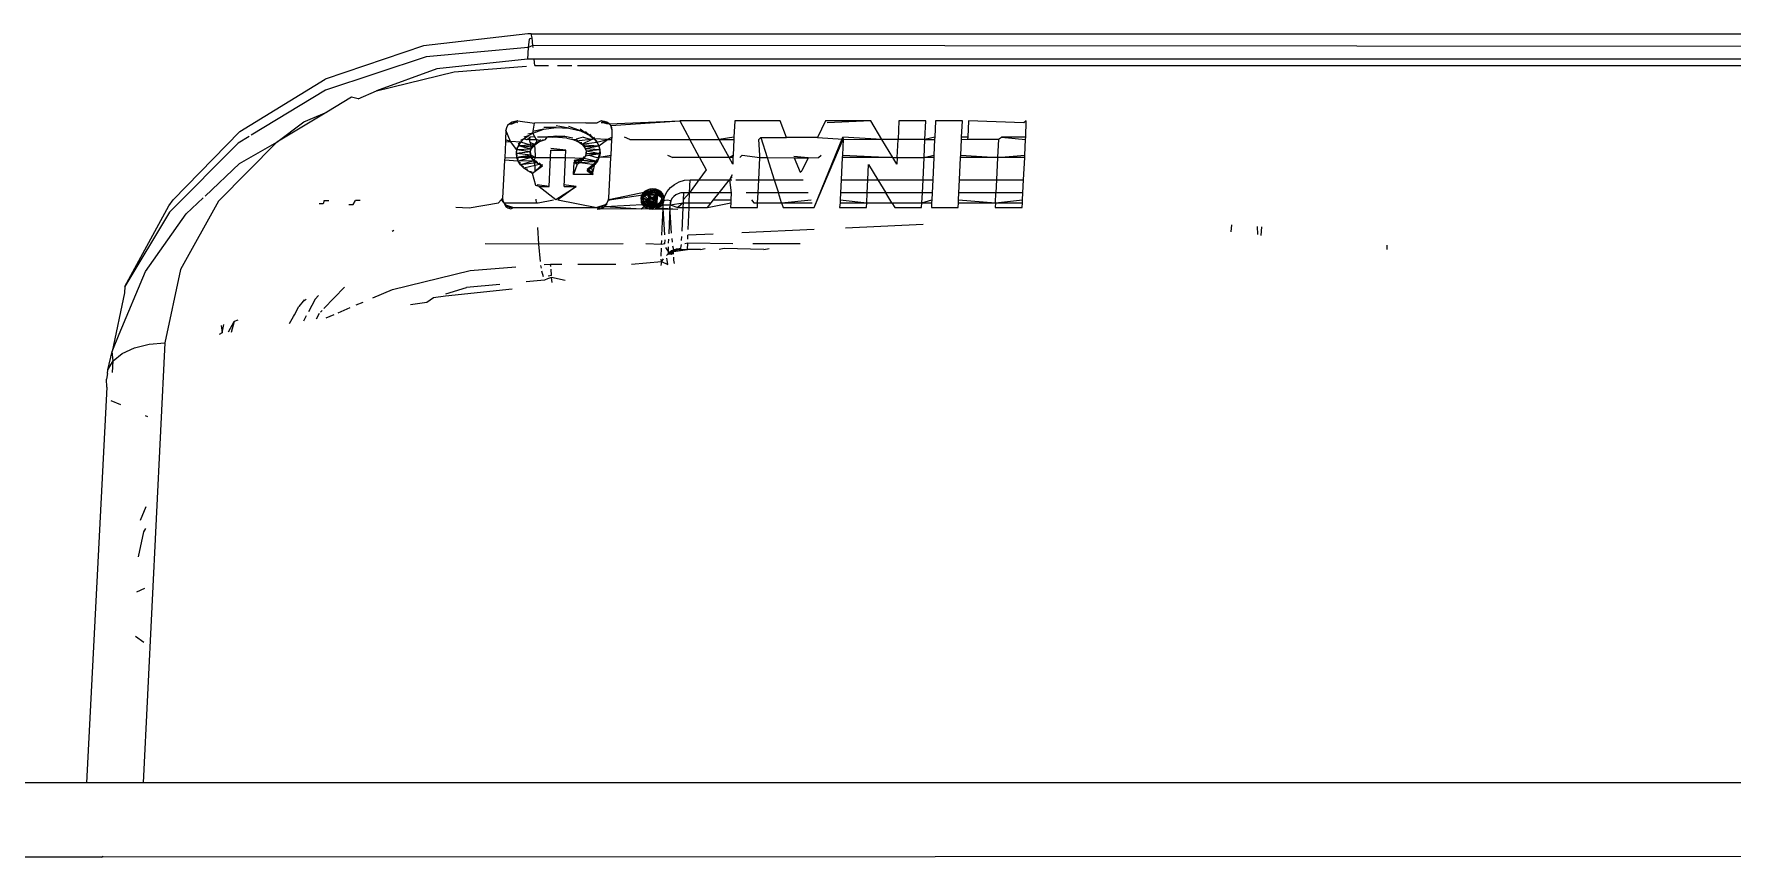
# Model space of a CAD drawing. Extents: x -4.2 to 4.2, y -5.7 to 5.7.
# Drawn here: x -1.42344 to -1.39937, y -1.67202 to -1.66037 of the extents above; entities that cross this region are included whole.
import ezdxf

# ---------------------------------------------------------------- set-up
doc = ezdxf.new("R2010")
doc.units = 0
doc.layers.get('0').update_dxf_attribs({"linetype": 'CONTINUOUS'})

msp = doc.modelspace()

# ---------------------------------------------------------------- linework, layer by layer
for p, q in [((-1.417924, -1.660534), (-1.419317, -1.661006)), ((-1.416443, -1.660367), (-1.417924, -1.660534)), ((-1.416397, -1.660367), (-1.416443, -1.660367)), ((-1.416425, -1.660439), (-1.416437, -1.660559)), ((-1.416371, -1.660528), (-1.416437, -1.660559)), ((-1.416383, -1.66042), (-1.416425, -1.660439)), ((-1.416383, -1.66042), (-1.416397, -1.660367)), ((-1.416397, -1.660367), (-1.383743, -1.660367)), ((-1.416371, -1.660528), (-1.416383, -1.66042)), ((-1.416369, -1.660559), (-1.416371, -1.660528)), ((-1.383782, -1.660559), (-1.416371, -1.660528)), ((-1.417884, -1.660689), (-1.41931, -1.661161)), ((-1.416437, -1.660559), (-1.417884, -1.660689)), ((-1.416448, -1.660725), (-1.417734, -1.660862)), ((-1.416437, -1.660559), (-1.416448, -1.660725)), ((-1.416356, -1.660725), (-1.416448, -1.660725)), ((-1.416343, -1.660815), (-1.416356, -1.660725)), ((-1.383792, -1.660725), (-1.416356, -1.660725)), ((-1.420526, -1.66175), (-1.419317, -1.661006)), ((-1.417734, -1.660862), (-1.41859, -1.661174)), ((-1.41859, -1.661174), (-1.417486, -1.660905)), ((-1.417486, -1.660905), (-1.416463, -1.660824)), ((-1.416343, -1.660815), (-1.416153, -1.660815)), ((-1.416024, -1.660815), (-1.41582, -1.660815)), ((-1.415738, -1.660815), (-1.386359, -1.660815)), ((-1.41931, -1.661161), (-1.420364, -1.661799)), ((-1.418847, -1.661283), (-1.41859, -1.661174)), ((-1.419292, -1.661473), (-1.42, -1.661901)), ((-1.419618, -1.661611), (-1.419292, -1.661473)), ((-1.418945, -1.661263), (-1.419292, -1.661473)), ((-1.418847, -1.661283), (-1.418945, -1.661263)), ((-1.42, -1.661901), (-1.419618, -1.661611)), ((-1.416755, -1.661731), (-1.416759, -1.661864)), ((-1.416748, -1.661697), (-1.416755, -1.661731)), ((-1.416691, -1.661889), (-1.416755, -1.661731)), ((-1.41673, -1.661665), (-1.416748, -1.661697)), ((-1.416703, -1.661638), (-1.41673, -1.661665)), ((-1.416668, -1.661617), (-1.416703, -1.661638)), ((-1.416703, -1.661638), (-1.416667, -1.66164)), ((-1.416667, -1.66164), (-1.416703, -1.661638)), ((-1.416668, -1.661617), (-1.416586, -1.661599)), ((-1.416629, -1.661604), (-1.416668, -1.661617)), ((-1.416627, -1.661627), (-1.416668, -1.661617)), ((-1.416627, -1.661627), (-1.416667, -1.66164)), ((-1.416586, -1.661599), (-1.416629, -1.661604)), ((-1.416585, -1.661623), (-1.416629, -1.661604)), ((-1.416586, -1.661599), (-1.416627, -1.661627)), ((-1.416586, -1.661599), (-1.416349, -1.661629)), ((-1.416217, -1.661716), (-1.416376, -1.661748)), ((-1.416374, -1.661771), (-1.416349, -1.661629)), ((-1.416374, -1.661771), (-1.416217, -1.661716)), ((-1.415621, -1.661623), (-1.416349, -1.661629)), ((-1.416041, -1.661691), (-1.416219, -1.661693)), ((-1.416217, -1.661716), (-1.416041, -1.661691)), ((-1.415863, -1.661699), (-1.416043, -1.661668)), ((-1.416041, -1.661691), (-1.415863, -1.661699)), ((-1.415698, -1.661739), (-1.415864, -1.661676)), ((-1.415863, -1.661699), (-1.415698, -1.661739)), ((-1.415625, -1.66177), (-1.4157, -1.661716)), ((-1.415621, -1.661623), (-1.415463, -1.661623)), ((-1.415404, -1.661599), (-1.415463, -1.661623)), ((-1.415361, -1.661627), (-1.415404, -1.661599)), ((-1.415324, -1.661617), (-1.415404, -1.661599)), ((-1.415363, -1.661604), (-1.415404, -1.661599)), ((-1.415361, -1.661627), (-1.415404, -1.661599)), ((-1.415361, -1.661627), (-1.415403, -1.661623)), ((-1.415324, -1.661617), (-1.415363, -1.661604)), ((-1.415322, -1.66164), (-1.415363, -1.661604)), ((-1.415322, -1.66164), (-1.415361, -1.661627)), ((-1.415361, -1.661627), (-1.415292, -1.661638)), ((-1.415292, -1.661638), (-1.415324, -1.661617)), ((-1.415306, -1.661641), (-1.415324, -1.661617)), ((-1.415292, -1.661638), (-1.415322, -1.66164)), ((-1.415292, -1.661638), (-1.41429, -1.661599)), ((-1.415267, -1.661665), (-1.415292, -1.661638)), ((-1.415267, -1.661665), (-1.41429, -1.661599)), ((-1.415253, -1.661697), (-1.415267, -1.661665)), ((-1.415251, -1.66172), (-1.415267, -1.661665)), ((-1.415249, -1.661731), (-1.415253, -1.661697)), ((-1.415247, -1.661754), (-1.415253, -1.661697)), ((-1.41525, -1.661828), (-1.415249, -1.661731)), ((-1.41387, -1.661599), (-1.41429, -1.661599)), ((-1.41429, -1.661599), (-1.414149, -1.661859)), ((-1.41373, -1.661859), (-1.41387, -1.661599)), ((-1.41351, -1.661599), (-1.413522, -1.661828)), ((-1.412869, -1.661599), (-1.41351, -1.661599)), ((-1.412777, -1.661832), (-1.412869, -1.661599)), ((-1.412224, -1.661599), (-1.412338, -1.661832)), ((-1.411582, -1.661599), (-1.412224, -1.661599)), ((-1.411582, -1.661599), (-1.412199, -1.661623)), ((-1.411425, -1.661859), (-1.411582, -1.661599)), ((-1.411183, -1.661599), (-1.411196, -1.661859)), ((-1.410802, -1.661599), (-1.411183, -1.661599)), ((-1.410815, -1.661859), (-1.410802, -1.661599)), ((-1.410665, -1.661599), (-1.410676, -1.661828)), ((-1.410283, -1.661599), (-1.410665, -1.661599)), ((-1.410295, -1.661828), (-1.410283, -1.661599)), ((-1.410198, -1.661599), (-1.410209, -1.661828)), ((-1.409414, -1.661623), (-1.410198, -1.661599)), ((-1.409378, -1.661599), (-1.409414, -1.661623)), ((-1.409387, -1.661828), (-1.409378, -1.661599)), ((-1.420551, -1.661912), (-1.421523, -1.662891)), ((-1.421469, -1.662715), (-1.420526, -1.66175)), ((-1.42, -1.661901), (-1.420827, -1.662733)), ((-1.420393, -1.661817), (-1.420551, -1.661912)), ((-1.420529, -1.6622), (-1.42, -1.661901)), ((-1.41676, -1.661896), (-1.416771, -1.662123)), ((-1.416759, -1.661864), (-1.41676, -1.661896)), ((-1.41676, -1.661896), (-1.416691, -1.661889)), ((-1.416691, -1.661889), (-1.416759, -1.661864)), ((-1.416544, -1.6619), (-1.416691, -1.661889)), ((-1.416598, -1.662006), (-1.416691, -1.661889)), ((-1.416578, -1.661952), (-1.4166, -1.661982)), ((-1.416598, -1.662006), (-1.416578, -1.661952)), ((-1.416544, -1.6619), (-1.416579, -1.661929)), ((-1.416578, -1.661952), (-1.416544, -1.6619)), ((-1.416408, -1.661941), (-1.416578, -1.661952)), ((-1.416394, -1.662), (-1.416578, -1.661952)), ((-1.416374, -1.661968), (-1.416578, -1.661952)), ((-1.416498, -1.661853), (-1.416546, -1.661877)), ((-1.416544, -1.6619), (-1.416498, -1.661853)), ((-1.416408, -1.661941), (-1.416544, -1.6619)), ((-1.416441, -1.661809), (-1.4165, -1.661829)), ((-1.416498, -1.661853), (-1.416441, -1.661809)), ((-1.41646, -1.661864), (-1.416498, -1.661853)), ((-1.416417, -1.661828), (-1.41646, -1.661864)), ((-1.416418, -1.661859), (-1.41646, -1.661864)), ((-1.416374, -1.661771), (-1.416443, -1.661786)), ((-1.416441, -1.661809), (-1.416374, -1.661771)), ((-1.416417, -1.661828), (-1.416418, -1.661859)), ((-1.416418, -1.661859), (-1.416323, -1.661859)), ((-1.41641, -1.661905), (-1.416418, -1.661859)), ((-1.416346, -1.661822), (-1.416417, -1.661828)), ((-1.416345, -1.661937), (-1.41641, -1.661905)), ((-1.41641, -1.661905), (-1.416408, -1.661941)), ((-1.416345, -1.661937), (-1.416408, -1.661941)), ((-1.416408, -1.661941), (-1.416394, -1.662)), ((-1.416405, -1.662034), (-1.416396, -1.661977)), ((-1.416394, -1.662), (-1.416376, -1.661944)), ((-1.416394, -1.662), (-1.416376, -1.661944)), ((-1.416394, -1.662), (-1.416374, -1.661968)), ((-1.416376, -1.661944), (-1.416345, -1.661937)), ((-1.416346, -1.661822), (-1.416374, -1.661771)), ((-1.416374, -1.661968), (-1.416347, -1.661914)), ((-1.416374, -1.661968), (-1.416345, -1.661937)), ((-1.416323, -1.661859), (-1.416346, -1.661822)), ((-1.416345, -1.661937), (-1.41631, -1.661886)), ((-1.416345, -1.661937), (-1.416308, -1.661909)), ((-1.416345, -1.661937), (-1.416308, -1.661909)), ((-1.416334, -1.662084), (-1.416345, -1.661937)), ((-1.416264, -1.661885), (-1.416323, -1.661859)), ((-1.416308, -1.661909), (-1.416323, -1.661859)), ((-1.416308, -1.661909), (-1.416266, -1.661862)), ((-1.416308, -1.661909), (-1.416264, -1.661885)), ((-1.416308, -1.661909), (-1.416264, -1.661885)), ((-1.416169, -1.661828), (-1.416306, -1.661828)), ((-1.416264, -1.661885), (-1.416191, -1.661859)), ((-1.416264, -1.661885), (-1.41622, -1.661859)), ((-1.416191, -1.661859), (-1.416169, -1.661828)), ((-1.416072, -1.661828), (-1.416169, -1.661828)), ((-1.416161, -1.661825), (-1.416042, -1.661808)), ((-1.415921, -1.661812), (-1.416161, -1.661825)), ((-1.416098, -1.661827), (-1.416042, -1.661808)), ((-1.415892, -1.661841), (-1.416072, -1.661828)), ((-1.416042, -1.661808), (-1.415921, -1.661812)), ((-1.416028, -1.661829), (-1.415921, -1.661812)), ((-1.415921, -1.661812), (-1.415808, -1.661836)), ((-1.415892, -1.661841), (-1.415806, -1.66186)), ((-1.415806, -1.66186), (-1.415759, -1.661855)), ((-1.415806, -1.66186), (-1.415759, -1.661855)), ((-1.415806, -1.66186), (-1.415757, -1.661879)), ((-1.415658, -1.661828), (-1.415759, -1.661855)), ((-1.415759, -1.661855), (-1.415713, -1.661902)), ((-1.415757, -1.661879), (-1.415509, -1.661851)), ((-1.415757, -1.661879), (-1.415713, -1.661902)), ((-1.415757, -1.661879), (-1.415715, -1.661879)), ((-1.415713, -1.661902), (-1.415677, -1.661929)), ((-1.415713, -1.661902), (-1.415677, -1.661929)), ((-1.415713, -1.661902), (-1.415679, -1.661906)), ((-1.415698, -1.661739), (-1.415625, -1.66177)), ((-1.415677, -1.661929), (-1.415543, -1.661859)), ((-1.415677, -1.661929), (-1.415467, -1.661899)), ((-1.415677, -1.661929), (-1.41565, -1.661935)), ((-1.415677, -1.661929), (-1.415649, -1.661959)), ((-1.415677, -1.661929), (-1.41565, -1.661935)), ((-1.415658, -1.661828), (-1.415543, -1.661859)), ((-1.41565, -1.661935), (-1.415629, -1.661991)), ((-1.41565, -1.661935), (-1.415438, -1.66195)), ((-1.415649, -1.661959), (-1.415438, -1.66195)), ((-1.415649, -1.661959), (-1.415629, -1.661991)), ((-1.415629, -1.661991), (-1.415438, -1.66195)), ((-1.415562, -1.661808), (-1.415627, -1.661747)), ((-1.415625, -1.66177), (-1.415562, -1.661808)), ((-1.415509, -1.661851), (-1.415564, -1.661785)), ((-1.415562, -1.661808), (-1.415509, -1.661851)), ((-1.415543, -1.661859), (-1.415509, -1.661851)), ((-1.415509, -1.661851), (-1.415537, -1.661828)), ((-1.415467, -1.661899), (-1.41551, -1.661828)), ((-1.415509, -1.661851), (-1.415467, -1.661899)), ((-1.415316, -1.661859), (-1.415509, -1.661851)), ((-1.415438, -1.66195), (-1.415469, -1.661876)), ((-1.415467, -1.661899), (-1.415316, -1.661859)), ((-1.415467, -1.661899), (-1.415438, -1.66195)), ((-1.415422, -1.662004), (-1.41544, -1.661927)), ((-1.415438, -1.66195), (-1.415316, -1.661859)), ((-1.415438, -1.66195), (-1.415422, -1.662004)), ((-1.41525, -1.661828), (-1.415316, -1.661859)), ((-1.415316, -1.661859), (-1.415252, -1.661859)), ((-1.415263, -1.662084), (-1.415252, -1.661859)), ((-1.415252, -1.661859), (-1.41525, -1.661828)), ((-1.414997, -1.661859), (-1.415072, -1.661828)), ((-1.414997, -1.661859), (-1.414149, -1.661859)), ((-1.414149, -1.661859), (-1.41373, -1.661859)), ((-1.414011, -1.662115), (-1.414149, -1.661859)), ((-1.413522, -1.661828), (-1.41373, -1.661859)), ((-1.41373, -1.661859), (-1.413523, -1.661859)), ((-1.413591, -1.662115), (-1.41373, -1.661859)), ((-1.413523, -1.661859), (-1.413534, -1.662084)), ((-1.413522, -1.661828), (-1.413523, -1.661859)), ((-1.413169, -1.661859), (-1.413141, -1.661833)), ((-1.413153, -1.662084), (-1.413169, -1.661859)), ((-1.413141, -1.661833), (-1.412777, -1.661832)), ((-1.413141, -1.661833), (-1.413051, -1.662115)), ((-1.412338, -1.661832), (-1.412777, -1.661832)), ((-1.412387, -1.662824), (-1.41198, -1.661828)), ((-1.412387, -1.662824), (-1.411974, -1.661856)), ((-1.412338, -1.661832), (-1.411974, -1.661856)), ((-1.411974, -1.661856), (-1.411985, -1.662084)), ((-1.411425, -1.661859), (-1.41198, -1.661828)), ((-1.41198, -1.661828), (-1.411974, -1.661856)), ((-1.411974, -1.661856), (-1.411425, -1.661859)), ((-1.411196, -1.661859), (-1.411425, -1.661859)), ((-1.41127, -1.662115), (-1.411425, -1.661859)), ((-1.411208, -1.662115), (-1.411196, -1.661859)), ((-1.410815, -1.661859), (-1.411196, -1.661859)), ((-1.410827, -1.662115), (-1.410815, -1.661859)), ((-1.410676, -1.661828), (-1.410815, -1.661859)), ((-1.410815, -1.661859), (-1.410677, -1.661859)), ((-1.410677, -1.661859), (-1.410688, -1.662084)), ((-1.410676, -1.661828), (-1.410677, -1.661859)), ((-1.410307, -1.662084), (-1.410296, -1.661859)), ((-1.410296, -1.661859), (-1.410295, -1.661828)), ((-1.410296, -1.661859), (-1.41021, -1.661855)), ((-1.410209, -1.661828), (-1.410295, -1.661828)), ((-1.410209, -1.661828), (-1.41021, -1.661855)), ((-1.41021, -1.661855), (-1.409772, -1.661855)), ((-1.409772, -1.661855), (-1.409785, -1.662115)), ((-1.409772, -1.661855), (-1.409731, -1.661828)), ((-1.409387, -1.661828), (-1.409731, -1.661828)), ((-1.409731, -1.661828), (-1.409388, -1.661859)), ((-1.409399, -1.662084), (-1.409388, -1.661859)), ((-1.409388, -1.661859), (-1.409387, -1.661828)), ((-1.421019, -1.662663), (-1.420529, -1.6622)), ((-1.416773, -1.662155), (-1.416802, -1.662692)), ((-1.416771, -1.662123), (-1.416773, -1.662155)), ((-1.416579, -1.662168), (-1.416773, -1.662155)), ((-1.416771, -1.662123), (-1.416599, -1.662115)), ((-1.416598, -1.662006), (-1.416607, -1.662037)), ((-1.416607, -1.662037), (-1.416601, -1.662092)), ((-1.416606, -1.66206), (-1.416598, -1.662006)), ((-1.416405, -1.662034), (-1.416606, -1.66206)), ((-1.416599, -1.662115), (-1.416606, -1.66206)), ((-1.416396, -1.662084), (-1.416606, -1.66206)), ((-1.416606, -1.66206), (-1.416601, -1.662092)), ((-1.416396, -1.662084), (-1.416599, -1.662115)), ((-1.4164, -1.662102), (-1.416599, -1.662115)), ((-1.416579, -1.662168), (-1.416599, -1.662115)), ((-1.416398, -1.662115), (-1.416599, -1.662115)), ((-1.416599, -1.662115), (-1.416581, -1.662145)), ((-1.416394, -1.662), (-1.416598, -1.662006)), ((-1.416405, -1.662034), (-1.416598, -1.662006)), ((-1.416398, -1.662115), (-1.416579, -1.662168)), ((-1.416357, -1.662165), (-1.416579, -1.662168)), ((-1.416546, -1.662218), (-1.416579, -1.662168)), ((-1.416579, -1.662168), (-1.416548, -1.662195)), ((-1.416357, -1.662165), (-1.416546, -1.662218)), ((-1.416323, -1.662193), (-1.416546, -1.662218)), ((-1.416501, -1.662265), (-1.416546, -1.662218)), ((-1.416546, -1.662218), (-1.416503, -1.662242)), ((-1.4164, -1.662102), (-1.416409, -1.662045)), ((-1.416407, -1.662068), (-1.416407, -1.662011)), ((-1.416407, -1.662068), (-1.416405, -1.662034)), ((-1.4164, -1.662102), (-1.416407, -1.662068)), ((-1.416405, -1.662034), (-1.416394, -1.662)), ((-1.416405, -1.662034), (-1.416394, -1.662)), ((-1.416396, -1.662084), (-1.416405, -1.662034)), ((-1.416383, -1.662134), (-1.416402, -1.662078)), ((-1.416383, -1.662134), (-1.4164, -1.662102)), ((-1.416398, -1.662115), (-1.416396, -1.662084)), ((-1.416357, -1.662165), (-1.416398, -1.662115)), ((-1.416335, -1.662115), (-1.416398, -1.662115)), ((-1.416396, -1.662084), (-1.416335, -1.662115)), ((-1.416357, -1.662165), (-1.416385, -1.662111)), ((-1.416357, -1.662165), (-1.416383, -1.662134)), ((-1.416379, -1.662342), (-1.416236, -1.662214)), ((-1.416323, -1.662193), (-1.416359, -1.662142)), ((-1.416357, -1.662165), (-1.416335, -1.662115)), ((-1.416325, -1.662169), (-1.416357, -1.662165)), ((-1.416341, -1.662231), (-1.416357, -1.662165)), ((-1.416323, -1.662193), (-1.416357, -1.662165)), ((-1.416282, -1.662217), (-1.416341, -1.662231)), ((-1.416335, -1.662115), (-1.416334, -1.662084)), ((-1.416335, -1.662115), (-1.416121, -1.662115)), ((-1.416282, -1.662217), (-1.416325, -1.662169)), ((-1.416282, -1.662217), (-1.416325, -1.662169)), ((-1.416282, -1.662217), (-1.416323, -1.662193)), ((-1.416234, -1.662238), (-1.416284, -1.662194)), ((-1.416234, -1.662238), (-1.416282, -1.662217)), ((-1.416234, -1.662238), (-1.416282, -1.662217)), ((-1.416141, -1.662528), (-1.416121, -1.662115)), ((-1.416121, -1.662115), (-1.416116, -1.662011)), ((-1.416121, -1.662115), (-1.415909, -1.662115)), ((-1.415904, -1.662011), (-1.416118, -1.661988)), ((-1.416116, -1.662011), (-1.415904, -1.662011)), ((-1.41593, -1.662528), (-1.415909, -1.662115)), ((-1.415909, -1.662115), (-1.415904, -1.662011)), ((-1.415909, -1.662115), (-1.415643, -1.662125)), ((-1.415795, -1.662357), (-1.415786, -1.662184)), ((-1.415746, -1.662211), (-1.415795, -1.662357)), ((-1.415671, -1.662133), (-1.415788, -1.662161)), ((-1.415746, -1.662211), (-1.415788, -1.662161)), ((-1.415748, -1.662187), (-1.415788, -1.662161)), ((-1.415706, -1.662162), (-1.415788, -1.662161)), ((-1.415786, -1.662184), (-1.415746, -1.662211)), ((-1.415786, -1.662184), (-1.415746, -1.662211)), ((-1.415706, -1.662162), (-1.415748, -1.662187)), ((-1.415704, -1.662185), (-1.415748, -1.662187)), ((-1.415746, -1.662211), (-1.415704, -1.662185)), ((-1.415704, -1.662185), (-1.415746, -1.662211)), ((-1.415671, -1.662133), (-1.415706, -1.662162)), ((-1.415669, -1.662156), (-1.415706, -1.662162)), ((-1.415704, -1.662185), (-1.415643, -1.662125)), ((-1.415669, -1.662156), (-1.415704, -1.662185)), ((-1.415704, -1.662185), (-1.415455, -1.662166)), ((-1.415704, -1.662185), (-1.415493, -1.662217)), ((-1.415645, -1.662102), (-1.415671, -1.662133)), ((-1.415643, -1.662125), (-1.415671, -1.662133)), ((-1.415643, -1.662125), (-1.415669, -1.662156)), ((-1.415669, -1.662156), (-1.415455, -1.662166)), ((-1.415626, -1.662092), (-1.415643, -1.662125)), ((-1.415626, -1.662092), (-1.415643, -1.662125)), ((-1.415643, -1.662125), (-1.415455, -1.662166)), ((-1.415629, -1.661991), (-1.415422, -1.662004)), ((-1.415629, -1.661991), (-1.415618, -1.662024)), ((-1.415629, -1.661991), (-1.415618, -1.662024)), ((-1.415618, -1.662024), (-1.415626, -1.662092)), ((-1.415617, -1.662058), (-1.415626, -1.662092)), ((-1.415626, -1.662092), (-1.415573, -1.662084)), ((-1.415618, -1.662024), (-1.415422, -1.662004)), ((-1.415618, -1.662024), (-1.415419, -1.662058)), ((-1.415618, -1.662024), (-1.415617, -1.662058)), ((-1.415617, -1.662058), (-1.415419, -1.662058)), ((-1.415573, -1.662084), (-1.415419, -1.662058)), ((-1.415573, -1.662084), (-1.415465, -1.662115)), ((-1.415544, -1.66224), (-1.415495, -1.662193)), ((-1.415542, -1.662263), (-1.415495, -1.662193)), ((-1.415493, -1.662217), (-1.415542, -1.662263)), ((-1.415495, -1.662193), (-1.415526, -1.662333)), ((-1.415495, -1.662193), (-1.415457, -1.662143)), ((-1.415493, -1.662217), (-1.415457, -1.662143)), ((-1.415455, -1.662166), (-1.415493, -1.662217)), ((-1.415465, -1.662115), (-1.415431, -1.662113)), ((-1.415455, -1.662166), (-1.415433, -1.66209)), ((-1.415431, -1.662113), (-1.415455, -1.662166)), ((-1.415433, -1.66209), (-1.415421, -1.662035)), ((-1.415431, -1.662113), (-1.415421, -1.662035)), ((-1.415419, -1.662058), (-1.415431, -1.662113)), ((-1.415425, -1.662084), (-1.415431, -1.662113)), ((-1.415431, -1.662113), (-1.415263, -1.662084)), ((-1.415265, -1.662115), (-1.415431, -1.662113)), ((-1.415422, -1.662004), (-1.415425, -1.662084)), ((-1.415419, -1.662058), (-1.415424, -1.66198)), ((-1.415422, -1.662004), (-1.415419, -1.662058)), ((-1.415296, -1.662692), (-1.415265, -1.662115)), ((-1.415265, -1.662115), (-1.415263, -1.662084)), ((-1.414465, -1.662084), (-1.41439, -1.662115)), ((-1.414011, -1.662115), (-1.41439, -1.662115)), ((-1.414011, -1.662115), (-1.413915, -1.662293)), ((-1.413591, -1.662115), (-1.414011, -1.662115)), ((-1.413591, -1.662115), (-1.413534, -1.662084)), ((-1.413536, -1.662115), (-1.413591, -1.662115)), ((-1.41354, -1.66221), (-1.413591, -1.662115)), ((-1.413536, -1.662115), (-1.41354, -1.66221)), ((-1.413534, -1.662084), (-1.413536, -1.662115)), ((-1.413407, -1.662084), (-1.41344, -1.662115)), ((-1.413407, -1.662084), (-1.413154, -1.662115)), ((-1.41317, -1.662431), (-1.413154, -1.662115)), ((-1.413154, -1.662115), (-1.413153, -1.662084)), ((-1.413154, -1.662115), (-1.413051, -1.662115)), ((-1.413051, -1.662115), (-1.412669, -1.662123)), ((-1.413051, -1.662115), (-1.412951, -1.662431)), ((-1.41247, -1.662123), (-1.412671, -1.6621)), ((-1.412669, -1.662123), (-1.41247, -1.662123)), ((-1.412669, -1.662123), (-1.412582, -1.662323)), ((-1.41247, -1.662123), (-1.41256, -1.662305)), ((-1.41247, -1.662123), (-1.412324, -1.662115)), ((-1.412324, -1.662115), (-1.412286, -1.662084)), ((-1.411986, -1.662115), (-1.412002, -1.662431)), ((-1.411985, -1.662084), (-1.411986, -1.662115)), ((-1.41127, -1.662115), (-1.411986, -1.662115)), ((-1.411985, -1.662084), (-1.41127, -1.662115)), ((-1.411624, -1.662431), (-1.411613, -1.662213)), ((-1.411613, -1.662213), (-1.411481, -1.662431)), ((-1.411213, -1.66221), (-1.41127, -1.662115)), ((-1.41127, -1.662115), (-1.411208, -1.662115)), ((-1.411208, -1.662115), (-1.411213, -1.66221)), ((-1.411208, -1.662115), (-1.410827, -1.662115)), ((-1.410842, -1.662431), (-1.410827, -1.662115)), ((-1.410827, -1.662115), (-1.410688, -1.662084)), ((-1.41069, -1.662115), (-1.410827, -1.662115)), ((-1.41069, -1.662115), (-1.410705, -1.662431)), ((-1.410688, -1.662084), (-1.41069, -1.662115)), ((-1.410324, -1.662431), (-1.410309, -1.662115)), ((-1.410309, -1.662115), (-1.410307, -1.662084)), ((-1.409785, -1.662115), (-1.410309, -1.662115)), ((-1.410307, -1.662084), (-1.409785, -1.662115)), ((-1.409785, -1.662115), (-1.4098, -1.662431)), ((-1.409785, -1.662115), (-1.409399, -1.662084)), ((-1.4094, -1.662115), (-1.409785, -1.662115)), ((-1.409416, -1.662431), (-1.4094, -1.662115)), ((-1.4094, -1.662115), (-1.409399, -1.662084)), ((-1.416341, -1.662231), (-1.416501, -1.662265)), ((-1.416445, -1.662306), (-1.416501, -1.662265)), ((-1.416501, -1.662265), (-1.416447, -1.662283)), ((-1.416379, -1.662342), (-1.416445, -1.662306)), ((-1.416445, -1.662306), (-1.41638, -1.662319)), ((-1.416338, -1.662313), (-1.416379, -1.662342)), ((-1.416331, -1.662511), (-1.416379, -1.662342)), ((-1.416338, -1.662313), (-1.416341, -1.662231)), ((-1.416234, -1.662238), (-1.416338, -1.662313)), ((-1.415524, -1.662357), (-1.415795, -1.662357)), ((-1.415604, -1.662282), (-1.415544, -1.66224)), ((-1.415524, -1.662357), (-1.415604, -1.662282)), ((-1.415526, -1.662333), (-1.415604, -1.662282)), ((-1.415602, -1.662305), (-1.415544, -1.66224)), ((-1.415542, -1.662263), (-1.415602, -1.662305)), ((-1.415602, -1.662305), (-1.415524, -1.662357)), ((-1.415544, -1.66224), (-1.415526, -1.662333)), ((-1.415542, -1.662263), (-1.415524, -1.662357)), ((-1.414298, -1.662461), (-1.414222, -1.662438)), ((-1.414222, -1.662438), (-1.414144, -1.662431)), ((-1.414151, -1.662615), (-1.414144, -1.662431)), ((-1.414019, -1.662431), (-1.414151, -1.662615)), ((-1.414144, -1.662431), (-1.414019, -1.662431)), ((-1.413915, -1.662293), (-1.414019, -1.662431)), ((-1.414019, -1.662431), (-1.413583, -1.662431)), ((-1.413731, -1.662615), (-1.413583, -1.662431)), ((-1.413548, -1.662361), (-1.413583, -1.662431)), ((-1.413583, -1.662431), (-1.413549, -1.662389)), ((-1.413583, -1.662431), (-1.413551, -1.662431)), ((-1.413583, -1.662431), (-1.41356, -1.662615)), ((-1.413494, -1.662431), (-1.41317, -1.662431)), ((-1.413179, -1.662615), (-1.41317, -1.662431)), ((-1.41317, -1.662431), (-1.412951, -1.662431)), ((-1.412951, -1.662431), (-1.41254, -1.662431)), ((-1.412951, -1.662431), (-1.412892, -1.662615)), ((-1.412582, -1.662323), (-1.41256, -1.662305)), ((-1.412002, -1.662431), (-1.412011, -1.662615)), ((-1.412002, -1.662431), (-1.411624, -1.662431)), ((-1.411633, -1.662615), (-1.411624, -1.662431)), ((-1.411624, -1.662431), (-1.411481, -1.662431)), ((-1.411481, -1.662431), (-1.410842, -1.662431)), ((-1.411481, -1.662431), (-1.41137, -1.662615)), ((-1.410851, -1.662615), (-1.410842, -1.662431)), ((-1.410842, -1.662431), (-1.410705, -1.662431)), ((-1.410705, -1.662431), (-1.410714, -1.662615)), ((-1.410333, -1.662615), (-1.410324, -1.662431)), ((-1.410324, -1.662431), (-1.4098, -1.662431)), ((-1.4098, -1.662431), (-1.409809, -1.662615)), ((-1.4098, -1.662431), (-1.409416, -1.662431)), ((-1.409425, -1.662615), (-1.409416, -1.662431)), ((-1.421287, -1.662916), (-1.421045, -1.662687)), ((-1.416802, -1.662692), (-1.416822, -1.662717)), ((-1.416802, -1.662692), (-1.416798, -1.662726)), ((-1.416283, -1.662528), (-1.416331, -1.662511)), ((-1.416141, -1.662528), (-1.416313, -1.662504)), ((-1.416283, -1.662528), (-1.416141, -1.662528)), ((-1.416283, -1.662528), (-1.416047, -1.662711)), ((-1.416047, -1.662711), (-1.41576, -1.662528)), ((-1.41576, -1.662528), (-1.416017, -1.662717)), ((-1.41576, -1.662528), (-1.415931, -1.662504)), ((-1.41593, -1.662528), (-1.41576, -1.662528)), ((-1.415303, -1.662726), (-1.415296, -1.662692)), ((-1.414753, -1.662601), (-1.415294, -1.662715)), ((-1.414814, -1.662649), (-1.415257, -1.662717)), ((-1.414834, -1.662658), (-1.414841, -1.662692)), ((-1.414807, -1.662664), (-1.414841, -1.662692)), ((-1.41481, -1.66272), (-1.414841, -1.662692)), ((-1.414841, -1.662692), (-1.414837, -1.662726)), ((-1.414832, -1.662681), (-1.414839, -1.662715)), ((-1.414816, -1.662626), (-1.414834, -1.662658)), ((-1.414834, -1.662658), (-1.414793, -1.662637)), ((-1.414814, -1.662649), (-1.414832, -1.662681)), ((-1.414789, -1.662599), (-1.414816, -1.662626)), ((-1.414816, -1.662626), (-1.41477, -1.662615)), ((-1.414816, -1.662626), (-1.414787, -1.662622)), ((-1.414787, -1.662622), (-1.414814, -1.662649)), ((-1.414807, -1.662664), (-1.414813, -1.662692)), ((-1.414813, -1.662692), (-1.414808, -1.662743)), ((-1.414813, -1.662692), (-1.41481, -1.66272)), ((-1.414807, -1.662664), (-1.414811, -1.662715)), ((-1.414806, -1.662687), (-1.414811, -1.662715)), ((-1.414793, -1.662637), (-1.414807, -1.662664)), ((-1.414793, -1.662637), (-1.414806, -1.662687)), ((-1.414791, -1.66266), (-1.414806, -1.662687)), ((-1.414806, -1.662687), (-1.414716, -1.662729)), ((-1.41477, -1.662615), (-1.414793, -1.662637)), ((-1.41477, -1.662615), (-1.414791, -1.66266)), ((-1.414768, -1.662638), (-1.414791, -1.66266)), ((-1.414791, -1.66266), (-1.414748, -1.662645)), ((-1.414791, -1.66266), (-1.414716, -1.662729)), ((-1.414754, -1.662578), (-1.414789, -1.662599)), ((-1.414789, -1.662599), (-1.414741, -1.662597)), ((-1.414789, -1.662599), (-1.414753, -1.662601)), ((-1.414713, -1.662588), (-1.414787, -1.662622)), ((-1.414753, -1.662601), (-1.414787, -1.662622)), ((-1.414741, -1.662597), (-1.41477, -1.662615)), ((-1.414741, -1.662597), (-1.414768, -1.662638)), ((-1.41474, -1.66262), (-1.414768, -1.662638)), ((-1.414768, -1.662638), (-1.414723, -1.662645)), ((-1.414715, -1.662565), (-1.414754, -1.662578)), ((-1.414754, -1.662578), (-1.414709, -1.662586)), ((-1.414754, -1.662578), (-1.414713, -1.662588)), ((-1.414713, -1.662588), (-1.414753, -1.662601)), ((-1.41475, -1.662622), (-1.414699, -1.662685)), ((-1.41475, -1.662622), (-1.414721, -1.662691)), ((-1.414716, -1.662729), (-1.41475, -1.662622)), ((-1.414748, -1.662645), (-1.414725, -1.662622)), ((-1.414748, -1.662645), (-1.414716, -1.662729)), ((-1.414721, -1.662691), (-1.414747, -1.662709)), ((-1.414709, -1.662586), (-1.414741, -1.662597)), ((-1.414709, -1.662586), (-1.41474, -1.66262)), ((-1.414707, -1.66261), (-1.41474, -1.66262)), ((-1.414605, -1.66262), (-1.41474, -1.66262)), ((-1.41474, -1.66262), (-1.414632, -1.662645)), ((-1.41474, -1.66262), (-1.414723, -1.662645)), ((-1.414734, -1.66272), (-1.414721, -1.662691)), ((-1.414699, -1.662685), (-1.414725, -1.662622)), ((-1.414697, -1.662708), (-1.414723, -1.662645)), ((-1.414723, -1.662645), (-1.414699, -1.662685)), ((-1.414723, -1.662645), (-1.414632, -1.662645)), ((-1.414716, -1.662729), (-1.414721, -1.662691)), ((-1.414672, -1.66256), (-1.414715, -1.662565)), ((-1.414715, -1.662565), (-1.414674, -1.662583)), ((-1.414715, -1.662565), (-1.414671, -1.662583)), ((-1.414671, -1.662583), (-1.414713, -1.662588)), ((-1.414674, -1.662583), (-1.414709, -1.662586)), ((-1.414674, -1.662583), (-1.414707, -1.66261)), ((-1.414672, -1.662606), (-1.414707, -1.66261)), ((-1.414605, -1.66262), (-1.414707, -1.66261)), ((-1.414637, -1.66261), (-1.414707, -1.66261)), ((-1.414699, -1.662685), (-1.414638, -1.662703)), ((-1.414637, -1.662685), (-1.414699, -1.662685)), ((-1.414632, -1.662645), (-1.414697, -1.662708)), ((-1.414697, -1.662708), (-1.414637, -1.662685)), ((-1.414631, -1.662565), (-1.414674, -1.662583)), ((-1.414639, -1.662586), (-1.414674, -1.662583)), ((-1.414631, -1.662565), (-1.414672, -1.66256)), ((-1.414672, -1.66256), (-1.414629, -1.662588)), ((-1.414639, -1.662586), (-1.414672, -1.662606)), ((-1.414637, -1.66261), (-1.414672, -1.662606)), ((-1.414629, -1.662588), (-1.414671, -1.662583)), ((-1.414592, -1.662578), (-1.414639, -1.662586)), ((-1.414607, -1.662597), (-1.414639, -1.662586)), ((-1.414607, -1.662597), (-1.414637, -1.66261)), ((-1.414605, -1.66262), (-1.414637, -1.66261)), ((-1.414612, -1.662622), (-1.414637, -1.662685)), ((-1.414634, -1.662622), (-1.414637, -1.662685)), ((-1.414619, -1.662763), (-1.414637, -1.662685)), ((-1.414635, -1.662708), (-1.414634, -1.662622)), ((-1.414632, -1.662645), (-1.414635, -1.662708)), ((-1.414605, -1.66262), (-1.414632, -1.662645)), ((-1.414632, -1.662645), (-1.414612, -1.662622)), ((-1.414592, -1.662578), (-1.414631, -1.662565)), ((-1.414631, -1.662565), (-1.41459, -1.662601)), ((-1.41459, -1.662601), (-1.414629, -1.662588)), ((-1.414619, -1.662763), (-1.414612, -1.662622)), ((-1.41461, -1.662645), (-1.414619, -1.662763)), ((-1.41461, -1.662645), (-1.414617, -1.662786)), ((-1.414558, -1.662622), (-1.41461, -1.662645)), ((-1.414578, -1.662638), (-1.41461, -1.662645)), ((-1.414546, -1.662687), (-1.41461, -1.662645)), ((-1.414558, -1.66266), (-1.41461, -1.662645)), ((-1.41458, -1.662615), (-1.414607, -1.662597)), ((-1.41456, -1.662599), (-1.414607, -1.662597)), ((-1.41458, -1.662615), (-1.414605, -1.66262)), ((-1.414578, -1.662638), (-1.414605, -1.66262)), ((-1.41456, -1.662599), (-1.414592, -1.662578)), ((-1.414592, -1.662578), (-1.414558, -1.662622)), ((-1.414558, -1.662622), (-1.41459, -1.662601)), ((-1.41456, -1.662637), (-1.41458, -1.662615)), ((-1.414535, -1.662626), (-1.41458, -1.662615)), ((-1.414558, -1.66266), (-1.414578, -1.662638)), ((-1.414535, -1.662626), (-1.41456, -1.662599)), ((-1.41456, -1.662599), (-1.414533, -1.662649)), ((-1.414548, -1.662664), (-1.41456, -1.662637)), ((-1.414521, -1.662658), (-1.41456, -1.662637)), ((-1.414533, -1.662649), (-1.414558, -1.662622)), ((-1.414519, -1.662681), (-1.414558, -1.662622)), ((-1.414546, -1.662687), (-1.414558, -1.66266)), ((-1.41455, -1.66272), (-1.414544, -1.662692)), ((-1.414517, -1.662692), (-1.41455, -1.66272)), ((-1.414544, -1.662692), (-1.414548, -1.662664)), ((-1.414517, -1.662692), (-1.414548, -1.662664)), ((-1.414543, -1.662715), (-1.414546, -1.662687)), ((-1.414521, -1.662658), (-1.414535, -1.662626)), ((-1.414535, -1.662626), (-1.414519, -1.662681)), ((-1.414519, -1.662681), (-1.414533, -1.662649)), ((-1.414524, -1.662726), (-1.414517, -1.662692)), ((-1.414517, -1.662692), (-1.414522, -1.662749)), ((-1.414521, -1.662723), (-1.414502, -1.662658)), ((-1.414517, -1.662692), (-1.414521, -1.662658)), ((-1.414521, -1.662658), (-1.414515, -1.662715)), ((-1.414521, -1.662723), (-1.414519, -1.662681)), ((-1.414515, -1.662715), (-1.414519, -1.662681)), ((-1.414502, -1.662658), (-1.414468, -1.662597)), ((-1.414468, -1.662597), (-1.414422, -1.662543)), ((-1.414422, -1.662543), (-1.414366, -1.662498)), ((-1.414398, -1.662693), (-1.414415, -1.662723)), ((-1.414375, -1.662667), (-1.414398, -1.662693)), ((-1.414347, -1.662646), (-1.414375, -1.662667)), ((-1.414366, -1.662498), (-1.414298, -1.662461)), ((-1.414313, -1.662629), (-1.414347, -1.662646)), ((-1.414275, -1.662618), (-1.414313, -1.662629)), ((-1.414236, -1.662615), (-1.414275, -1.662618)), ((-1.414236, -1.662615), (-1.414241, -1.662717)), ((-1.414151, -1.662615), (-1.414241, -1.662717)), ((-1.414151, -1.662615), (-1.414236, -1.662615)), ((-1.414156, -1.662758), (-1.414151, -1.662615)), ((-1.413731, -1.662615), (-1.414151, -1.662615)), ((-1.413813, -1.662717), (-1.413731, -1.662615)), ((-1.41356, -1.662615), (-1.413731, -1.662615)), ((-1.41356, -1.662615), (-1.413565, -1.662717)), ((-1.413179, -1.662615), (-1.413351, -1.662615)), ((-1.413186, -1.662758), (-1.413179, -1.662615)), ((-1.412892, -1.662615), (-1.413179, -1.662615)), ((-1.412469, -1.662615), (-1.412892, -1.662615)), ((-1.412846, -1.662758), (-1.412892, -1.662615)), ((-1.412011, -1.662615), (-1.412016, -1.662717)), ((-1.411633, -1.662615), (-1.412011, -1.662615)), ((-1.41164, -1.662758), (-1.411633, -1.662615)), ((-1.41137, -1.662615), (-1.411633, -1.662615)), ((-1.410851, -1.662615), (-1.41137, -1.662615)), ((-1.411283, -1.662758), (-1.41137, -1.662615)), ((-1.410858, -1.662758), (-1.410851, -1.662615)), ((-1.410714, -1.662615), (-1.410851, -1.662615)), ((-1.410714, -1.662615), (-1.410719, -1.662717)), ((-1.410338, -1.662717), (-1.410333, -1.662615)), ((-1.409809, -1.662615), (-1.410333, -1.662615)), ((-1.409816, -1.662758), (-1.409809, -1.662615)), ((-1.409425, -1.662615), (-1.409809, -1.662615)), ((-1.40943, -1.662717), (-1.409425, -1.662615)), ((-1.422156, -1.663941), (-1.421533, -1.662803)), ((-1.421523, -1.662891), (-1.422156, -1.663941)), ((-1.421864, -1.663733), (-1.421287, -1.662916)), ((-1.421533, -1.662803), (-1.421469, -1.662715)), ((-1.420827, -1.662733), (-1.421368, -1.663702)), ((-1.419343, -1.662772), (-1.419403, -1.662771)), ((-1.41933, -1.662726), (-1.419343, -1.662772)), ((-1.41933, -1.662726), (-1.419266, -1.662726)), ((-1.418979, -1.662782), (-1.418918, -1.662784)), ((-1.418918, -1.662784), (-1.418884, -1.662724)), ((-1.41882, -1.662724), (-1.418884, -1.662724)), ((-1.417464, -1.662822), (-1.417273, -1.662827)), ((-1.417273, -1.662827), (-1.416858, -1.662758)), ((-1.416822, -1.662717), (-1.416858, -1.662758)), ((-1.416822, -1.662717), (-1.416798, -1.662726)), ((-1.416822, -1.662717), (-1.416784, -1.662758)), ((-1.416798, -1.662726), (-1.416784, -1.662758)), ((-1.416784, -1.662758), (-1.416757, -1.662808)), ((-1.416784, -1.662758), (-1.416298, -1.662758)), ((-1.416784, -1.662758), (-1.416759, -1.662785)), ((-1.416759, -1.662785), (-1.416646, -1.662824)), ((-1.416759, -1.662785), (-1.416727, -1.662806)), ((-1.416757, -1.662808), (-1.416727, -1.662806)), ((-1.416757, -1.662808), (-1.416725, -1.662829)), ((-1.416727, -1.662806), (-1.416646, -1.662824)), ((-1.416727, -1.662806), (-1.416688, -1.662819)), ((-1.416725, -1.662829), (-1.416688, -1.662819)), ((-1.416725, -1.662829), (-1.416686, -1.662842)), ((-1.416688, -1.662819), (-1.416646, -1.662824)), ((-1.416686, -1.662842), (-1.416646, -1.662824)), ((-1.416686, -1.662842), (-1.416646, -1.662824)), ((-1.416646, -1.662824), (-1.415464, -1.662824)), ((-1.416323, -1.662763), (-1.416325, -1.662704)), ((-1.416298, -1.662758), (-1.416078, -1.662717)), ((-1.416017, -1.662717), (-1.415464, -1.662824)), ((-1.415348, -1.662785), (-1.415464, -1.662824)), ((-1.415382, -1.662806), (-1.415464, -1.662824)), ((-1.415464, -1.662824), (-1.415422, -1.662819)), ((-1.41542, -1.662842), (-1.415464, -1.662824)), ((-1.41542, -1.662842), (-1.415464, -1.662824)), ((-1.415462, -1.662847), (-1.41542, -1.662842)), ((-1.414725, -1.662842), (-1.415462, -1.662847)), ((-1.415422, -1.662819), (-1.415382, -1.662806)), ((-1.415381, -1.662829), (-1.415422, -1.662819)), ((-1.41542, -1.662842), (-1.415381, -1.662829)), ((-1.415382, -1.662806), (-1.415348, -1.662785)), ((-1.415346, -1.662808), (-1.415382, -1.662806)), ((-1.415381, -1.662829), (-1.415346, -1.662808)), ((-1.415348, -1.662785), (-1.415321, -1.662758)), ((-1.415319, -1.662781), (-1.415348, -1.662785)), ((-1.415346, -1.662808), (-1.415321, -1.662758)), ((-1.415346, -1.662808), (-1.414821, -1.662781)), ((-1.415346, -1.662808), (-1.414835, -1.662842)), ((-1.415321, -1.662758), (-1.415303, -1.662726)), ((-1.415257, -1.662717), (-1.415303, -1.662726)), ((-1.414839, -1.662715), (-1.414835, -1.662749)), ((-1.414837, -1.662726), (-1.414798, -1.662746)), ((-1.414837, -1.662726), (-1.414823, -1.662758)), ((-1.414835, -1.662749), (-1.414821, -1.662781)), ((-1.414835, -1.662842), (-1.414796, -1.662808)), ((-1.414823, -1.662758), (-1.414778, -1.662769)), ((-1.414823, -1.662758), (-1.414798, -1.662785)), ((-1.414821, -1.662781), (-1.414796, -1.662808)), ((-1.414821, -1.662781), (-1.414617, -1.662786)), ((-1.414734, -1.66272), (-1.414811, -1.662715)), ((-1.414811, -1.662715), (-1.414808, -1.662743)), ((-1.414716, -1.662729), (-1.414811, -1.662715)), ((-1.41481, -1.66272), (-1.414796, -1.66277)), ((-1.41481, -1.66272), (-1.414798, -1.662746)), ((-1.414808, -1.662743), (-1.414734, -1.66272)), ((-1.414749, -1.662741), (-1.414808, -1.662743)), ((-1.414808, -1.662743), (-1.414796, -1.66277)), ((-1.414798, -1.662746), (-1.414776, -1.662792)), ((-1.414798, -1.662746), (-1.414778, -1.662769)), ((-1.414798, -1.662785), (-1.414751, -1.662786)), ((-1.414798, -1.662785), (-1.414766, -1.662806)), ((-1.414796, -1.66277), (-1.414749, -1.662741)), ((-1.414725, -1.662762), (-1.414796, -1.66277)), ((-1.414747, -1.662762), (-1.414796, -1.66277)), ((-1.414796, -1.66277), (-1.414776, -1.662792)), ((-1.414766, -1.662806), (-1.414796, -1.662808)), ((-1.414796, -1.662808), (-1.414764, -1.662829)), ((-1.414778, -1.662769), (-1.414749, -1.66281)), ((-1.414778, -1.662769), (-1.414751, -1.662786)), ((-1.414776, -1.662792), (-1.414725, -1.662762)), ((-1.414707, -1.662771), (-1.414776, -1.662792)), ((-1.414722, -1.662783), (-1.414776, -1.662792)), ((-1.414776, -1.662792), (-1.414749, -1.66281)), ((-1.414766, -1.662806), (-1.414719, -1.662797)), ((-1.414766, -1.662806), (-1.414727, -1.662819)), ((-1.414727, -1.662819), (-1.414764, -1.662829)), ((-1.414764, -1.662829), (-1.414725, -1.662842)), ((-1.414752, -1.66273), (-1.414725, -1.662712)), ((-1.414752, -1.66273), (-1.41472, -1.662745)), ((-1.414747, -1.662762), (-1.414752, -1.66273)), ((-1.414725, -1.662762), (-1.414752, -1.66273)), ((-1.414751, -1.662786), (-1.414717, -1.662821)), ((-1.414751, -1.662786), (-1.414719, -1.662797)), ((-1.414749, -1.662741), (-1.414747, -1.662709)), ((-1.414734, -1.66272), (-1.414749, -1.662741)), ((-1.414749, -1.66281), (-1.414707, -1.662771)), ((-1.414749, -1.66281), (-1.414717, -1.662821)), ((-1.414747, -1.662709), (-1.414707, -1.662703)), ((-1.41473, -1.66273), (-1.414725, -1.662762)), ((-1.414725, -1.662712), (-1.414728, -1.662744)), ((-1.414728, -1.662744), (-1.414636, -1.662726)), ((-1.414728, -1.662744), (-1.414638, -1.662771)), ((-1.414727, -1.662819), (-1.414684, -1.662801)), ((-1.414727, -1.662819), (-1.414685, -1.662824)), ((-1.414725, -1.662762), (-1.414638, -1.662771)), ((-1.414685, -1.662824), (-1.414725, -1.662842)), ((-1.414683, -1.662847), (-1.414725, -1.662842)), ((-1.414725, -1.662842), (-1.414683, -1.662847)), ((-1.414722, -1.662783), (-1.41472, -1.662745)), ((-1.41472, -1.662745), (-1.414707, -1.662771)), ((-1.41472, -1.662745), (-1.41464, -1.662748)), ((-1.414719, -1.662797), (-1.414682, -1.662824)), ((-1.414719, -1.662797), (-1.414684, -1.662801)), ((-1.414717, -1.662821), (-1.414707, -1.662771)), ((-1.414717, -1.662821), (-1.414647, -1.662821)), ((-1.414717, -1.662821), (-1.414682, -1.662824)), ((-1.414716, -1.662729), (-1.414707, -1.662703)), ((-1.414716, -1.662729), (-1.414636, -1.662726)), ((-1.414636, -1.662726), (-1.414707, -1.662703)), ((-1.414638, -1.662703), (-1.414707, -1.662703)), ((-1.414707, -1.662771), (-1.41464, -1.662748)), ((-1.414638, -1.662771), (-1.414707, -1.662771)), ((-1.414707, -1.662771), (-1.414617, -1.662786)), ((-1.414647, -1.662821), (-1.414707, -1.662771)), ((-1.414614, -1.66281), (-1.414707, -1.662771)), ((-1.414706, -1.662763), (-1.41464, -1.662748)), ((-1.414706, -1.662763), (-1.414619, -1.662763)), ((-1.414617, -1.662786), (-1.414706, -1.662763)), ((-1.414635, -1.662708), (-1.414697, -1.662708)), ((-1.414685, -1.662824), (-1.414643, -1.662819)), ((-1.414684, -1.662801), (-1.414649, -1.662797)), ((-1.414684, -1.662801), (-1.414647, -1.662821)), ((-1.414643, -1.662819), (-1.414684, -1.662801)), ((-1.414683, -1.662847), (-1.414617, -1.662786)), ((-1.414643, -1.662819), (-1.414683, -1.662847)), ((-1.414683, -1.662847), (-1.414641, -1.662842)), ((-1.414682, -1.662824), (-1.414647, -1.662821)), ((-1.414649, -1.662797), (-1.414616, -1.662786)), ((-1.414649, -1.662797), (-1.414614, -1.66281)), ((-1.414603, -1.662806), (-1.414649, -1.662797)), ((-1.414647, -1.662821), (-1.414614, -1.66281)), ((-1.414643, -1.662819), (-1.414603, -1.662806)), ((-1.414603, -1.662806), (-1.414641, -1.662842)), ((-1.414641, -1.662842), (-1.414602, -1.662829)), ((-1.414641, -1.662842), (-1.414316, -1.662847)), ((-1.41464, -1.662748), (-1.414638, -1.662703)), ((-1.414638, -1.662771), (-1.414638, -1.662703)), ((-1.414638, -1.662703), (-1.414619, -1.662763)), ((-1.414636, -1.662726), (-1.414638, -1.662771)), ((-1.414521, -1.662723), (-1.414617, -1.662786)), ((-1.414549, -1.662743), (-1.414617, -1.662786)), ((-1.414563, -1.66277), (-1.414617, -1.662786)), ((-1.414617, -1.662786), (-1.414567, -1.662808)), ((-1.414586, -1.662792), (-1.414617, -1.662786)), ((-1.414616, -1.662786), (-1.414588, -1.662769)), ((-1.414569, -1.662785), (-1.414616, -1.662786)), ((-1.414616, -1.662786), (-1.414586, -1.662792)), ((-1.414614, -1.66281), (-1.414586, -1.662792)), ((-1.414603, -1.662806), (-1.414569, -1.662785)), ((-1.414569, -1.662785), (-1.414602, -1.662829)), ((-1.414602, -1.662829), (-1.414567, -1.662808)), ((-1.414602, -1.662829), (-1.414316, -1.662847)), ((-1.414588, -1.662769), (-1.414565, -1.662746)), ((-1.414542, -1.662758), (-1.414588, -1.662769)), ((-1.414586, -1.662792), (-1.414563, -1.66277)), ((-1.414569, -1.662785), (-1.414542, -1.662758)), ((-1.414542, -1.662758), (-1.414567, -1.662808)), ((-1.414567, -1.662808), (-1.414525, -1.662786)), ((-1.414565, -1.662746), (-1.41455, -1.66272)), ((-1.414524, -1.662726), (-1.414565, -1.662746)), ((-1.414563, -1.66277), (-1.414549, -1.662743)), ((-1.414549, -1.662743), (-1.414543, -1.662715)), ((-1.414542, -1.662758), (-1.414524, -1.662726)), ((-1.414542, -1.663218), (-1.414527, -1.662837)), ((-1.414524, -1.662726), (-1.41454, -1.662781)), ((-1.414527, -1.662837), (-1.414525, -1.662786)), ((-1.414501, -1.66321), (-1.414527, -1.662837)), ((-1.414525, -1.662786), (-1.414521, -1.662723)), ((-1.414525, -1.662786), (-1.414522, -1.662749)), ((-1.414525, -1.662786), (-1.414427, -1.662785)), ((-1.414522, -1.662749), (-1.414521, -1.662723)), ((-1.414521, -1.662723), (-1.414468, -1.662717)), ((-1.414468, -1.662717), (-1.414415, -1.662723)), ((-1.414429, -1.662817), (-1.414447, -1.663198)), ((-1.414427, -1.662785), (-1.414429, -1.662817)), ((-1.414405, -1.663189), (-1.414429, -1.662817)), ((-1.414415, -1.662723), (-1.414427, -1.662785)), ((-1.414425, -1.662754), (-1.414427, -1.662785)), ((-1.414427, -1.662785), (-1.414243, -1.662758)), ((-1.414427, -1.662785), (-1.414318, -1.662824)), ((-1.414415, -1.662723), (-1.414425, -1.662754)), ((-1.414243, -1.662758), (-1.414318, -1.662824)), ((-1.414318, -1.662824), (-1.414246, -1.662824)), ((-1.414246, -1.662824), (-1.414263, -1.663158)), ((-1.414243, -1.662758), (-1.414246, -1.662824)), ((-1.414246, -1.662824), (-1.414159, -1.662824)), ((-1.414241, -1.662717), (-1.414243, -1.662758)), ((-1.414243, -1.662758), (-1.414156, -1.662758)), ((-1.414171, -1.663138), (-1.414159, -1.662824)), ((-1.414159, -1.662824), (-1.414156, -1.662758)), ((-1.414159, -1.662824), (-1.413899, -1.662824)), ((-1.414156, -1.662758), (-1.413846, -1.662758)), ((-1.413899, -1.662824), (-1.413846, -1.662758)), ((-1.413899, -1.662824), (-1.413567, -1.662758)), ((-1.413846, -1.662758), (-1.413813, -1.662717)), ((-1.413813, -1.662717), (-1.413565, -1.662717)), ((-1.413567, -1.662758), (-1.41357, -1.662824)), ((-1.41357, -1.662824), (-1.413189, -1.662824)), ((-1.413565, -1.662717), (-1.413567, -1.662758)), ((-1.413272, -1.662717), (-1.41324, -1.662758)), ((-1.41324, -1.662758), (-1.413186, -1.662758)), ((-1.413189, -1.662824), (-1.413186, -1.662758)), ((-1.413186, -1.662758), (-1.412846, -1.662758)), ((-1.412846, -1.662758), (-1.412429, -1.662717)), ((-1.412846, -1.662758), (-1.412826, -1.662824)), ((-1.412846, -1.662758), (-1.412413, -1.662758)), ((-1.412826, -1.662824), (-1.412387, -1.662824)), ((-1.412018, -1.662758), (-1.412024, -1.662824)), ((-1.412024, -1.662824), (-1.411643, -1.662824)), ((-1.412016, -1.662717), (-1.412018, -1.662758)), ((-1.412018, -1.662758), (-1.41164, -1.662758)), ((-1.412016, -1.662717), (-1.41164, -1.662758)), ((-1.411643, -1.662824), (-1.41164, -1.662758)), ((-1.41164, -1.662758), (-1.411283, -1.662758)), ((-1.411283, -1.662758), (-1.411243, -1.662824)), ((-1.411283, -1.662758), (-1.410858, -1.662758)), ((-1.411243, -1.662824), (-1.410862, -1.662824)), ((-1.410862, -1.662824), (-1.410858, -1.662758)), ((-1.410858, -1.662758), (-1.410719, -1.662717)), ((-1.410858, -1.662758), (-1.410721, -1.662758)), ((-1.410721, -1.662758), (-1.410724, -1.662824)), ((-1.410724, -1.662824), (-1.410343, -1.662824)), ((-1.410719, -1.662717), (-1.410721, -1.662758)), ((-1.410343, -1.662824), (-1.41034, -1.662758)), ((-1.41034, -1.662758), (-1.410338, -1.662717)), ((-1.41034, -1.662758), (-1.409816, -1.662758)), ((-1.410338, -1.662717), (-1.409816, -1.662758)), ((-1.409816, -1.662758), (-1.409819, -1.662824)), ((-1.409819, -1.662824), (-1.409438, -1.662824)), ((-1.409816, -1.662758), (-1.40943, -1.662717)), ((-1.409816, -1.662758), (-1.409432, -1.662758)), ((-1.409438, -1.662824), (-1.409432, -1.662758)), ((-1.409432, -1.662758), (-1.40943, -1.662717)), ((-1.418368, -1.663159), (-1.418344, -1.663147)), ((-1.41629, -1.663344), (-1.416304, -1.663107)), ((-1.412384, -1.663137), (-1.41341, -1.663184)), ((-1.410839, -1.663066), (-1.41194, -1.663116)), ((-1.406471, -1.663068), (-1.406477, -1.663167)), ((-1.406108, -1.663095), (-1.406102, -1.663207)), ((-1.406045, -1.6631), (-1.406052, -1.663222)), ((-1.41629, -1.663344), (-1.417049, -1.663338)), ((-1.415094, -1.663338), (-1.41629, -1.663344)), ((-1.416263, -1.663591), (-1.41629, -1.663344)), ((-1.414547, -1.663347), (-1.414769, -1.663338)), ((-1.414553, -1.663515), (-1.414549, -1.663401)), ((-1.414547, -1.663347), (-1.414545, -1.663292)), ((-1.4145, -1.663338), (-1.414547, -1.663347)), ((-1.4145, -1.663338), (-1.414495, -1.663281)), ((-1.414441, -1.663464), (-1.414486, -1.663389)), ((-1.414275, -1.663406), (-1.414459, -1.663492)), ((-1.414456, -1.663383), (-1.414456, -1.663486)), ((-1.414451, -1.663272), (-1.414454, -1.663329)), ((-1.414275, -1.663406), (-1.414441, -1.663464)), ((-1.414275, -1.663406), (-1.414412, -1.66344)), ((-1.414412, -1.66344), (-1.414372, -1.663422)), ((-1.414395, -1.663317), (-1.4144, -1.663262)), ((-1.414372, -1.663422), (-1.41439, -1.663371)), ((-1.414326, -1.66341), (-1.414377, -1.663449)), ((-1.414377, -1.663449), (-1.414182, -1.663418)), ((-1.414377, -1.663449), (-1.414372, -1.663422)), ((-1.414275, -1.663406), (-1.414372, -1.663422)), ((-1.414372, -1.663422), (-1.414326, -1.66341)), ((-1.414326, -1.66341), (-1.414283, -1.663426)), ((-1.414272, -1.663348), (-1.414283, -1.663426)), ((-1.414182, -1.663418), (-1.414283, -1.663426)), ((-1.414266, -1.663234), (-1.414269, -1.663292)), ((-1.414178, -1.66333), (-1.414218, -1.663338)), ((-1.414182, -1.663418), (-1.414178, -1.66333)), ((-1.413996, -1.663418), (-1.414182, -1.663418)), ((-1.413537, -1.663338), (-1.414178, -1.66333)), ((-1.414176, -1.663274), (-1.414174, -1.663215)), ((-1.413818, -1.663203), (-1.414174, -1.663215)), ((-1.413996, -1.663418), (-1.41393, -1.663406)), ((-1.413662, -1.663406), (-1.41373, -1.663418)), ((-1.413098, -1.663418), (-1.413662, -1.663406)), ((-1.412584, -1.663338), (-1.413255, -1.663338)), ((-1.413098, -1.663418), (-1.413024, -1.663406)), ((-1.404267, -1.66336), (-1.40427, -1.663419)), ((-1.416252, -1.663685), (-1.416257, -1.663644)), ((-1.41621, -1.663634), (-1.416121, -1.663627)), ((-1.416121, -1.663627), (-1.415962, -1.663627)), ((-1.416119, -1.663659), (-1.416121, -1.663627)), ((-1.415737, -1.663627), (-1.415197, -1.663627)), ((-1.414973, -1.663627), (-1.41455, -1.66359)), ((-1.41455, -1.66359), (-1.414558, -1.663646)), ((-1.41455, -1.66359), (-1.414555, -1.663557)), ((-1.414526, -1.663552), (-1.41455, -1.66359)), ((-1.41455, -1.66359), (-1.414461, -1.66363)), ((-1.414476, -1.663502), (-1.414441, -1.663464)), ((-1.41447, -1.663569), (-1.414472, -1.663543)), ((-1.414461, -1.66363), (-1.41447, -1.663569)), ((-1.414456, -1.663486), (-1.414441, -1.663464)), ((-1.414411, -1.66349), (-1.414456, -1.663486)), ((-1.414441, -1.663464), (-1.414412, -1.66344)), ((-1.414377, -1.663449), (-1.414411, -1.66349)), ((-1.41438, -1.663485), (-1.414377, -1.663449)), ((-1.414373, -1.663568), (-1.414376, -1.663527)), ((-1.414365, -1.663616), (-1.414373, -1.663568)), ((-1.422238, -1.664619), (-1.421864, -1.663733)), ((-1.421368, -1.663702), (-1.421588, -1.664742)), ((-1.418362, -1.663987), (-1.417259, -1.663718)), ((-1.417259, -1.663718), (-1.416615, -1.663667)), ((-1.416209, -1.663855), (-1.416465, -1.663879)), ((-1.416222, -1.663806), (-1.416243, -1.663724)), ((-1.416165, -1.663834), (-1.416209, -1.663855)), ((-1.416106, -1.663818), (-1.416165, -1.663834)), ((-1.416108, -1.663786), (-1.416156, -1.663795)), ((-1.416108, -1.663786), (-1.416115, -1.663699)), ((-1.4161, -1.663886), (-1.416106, -1.663818)), ((-1.415913, -1.663857), (-1.416106, -1.663818)), ((-1.42216, -1.664031), (-1.422336, -1.664865)), ((-1.422156, -1.663941), (-1.42216, -1.664031)), ((-1.419629, -1.664151), (-1.419587, -1.664123)), ((-1.419613, -1.664131), (-1.419629, -1.664151)), ((-1.419459, -1.664121), (-1.419554, -1.664302)), ((-1.419411, -1.664069), (-1.419459, -1.664121)), ((-1.419042, -1.663954), (-1.419333, -1.664255)), ((-1.418639, -1.664105), (-1.418362, -1.663987)), ((-1.417877, -1.664163), (-1.417783, -1.664101)), ((-1.417783, -1.664101), (-1.41761, -1.664075)), ((-1.41761, -1.664075), (-1.416668, -1.663975)), ((-1.417608, -1.664048), (-1.417311, -1.663958)), ((-1.41684, -1.663914), (-1.417311, -1.663958)), ((-1.419823, -1.664467), (-1.419764, -1.664366)), ((-1.419764, -1.664366), (-1.419749, -1.664345)), ((-1.419749, -1.664345), (-1.41969, -1.664228)), ((-1.419629, -1.664151), (-1.41969, -1.664228)), ((-1.419585, -1.66436), (-1.419624, -1.664436)), ((-1.419401, -1.664325), (-1.419446, -1.664408)), ((-1.419361, -1.664284), (-1.419382, -1.664305)), ((-1.4193, -1.664385), (-1.419188, -1.664338)), ((-1.419131, -1.664314), (-1.418963, -1.664242)), ((-1.418875, -1.664205), (-1.418778, -1.664163)), ((-1.418109, -1.6642), (-1.417877, -1.664163)), ((-1.422336, -1.664865), (-1.422238, -1.664619)), ((-1.420776, -1.6646), (-1.420819, -1.664622)), ((-1.420792, -1.664496), (-1.420776, -1.6646)), ((-1.420776, -1.6646), (-1.420751, -1.664483)), ((-1.420687, -1.664585), (-1.420604, -1.664438)), ((-1.420604, -1.664438), (-1.420651, -1.664596)), ((-1.420554, -1.664422), (-1.420604, -1.664438)), ((-1.422399, -1.665122), (-1.422336, -1.664865)), ((-1.422322, -1.664998), (-1.422336, -1.664865)), ((-1.422192, -1.664892), (-1.422018, -1.664811)), ((-1.422018, -1.664811), (-1.421812, -1.66476)), ((-1.421588, -1.664742), (-1.421894, -1.670971)), ((-1.421812, -1.66476), (-1.421588, -1.664742)), ((-1.422399, -1.665122), (-1.422322, -1.664998)), ((-1.42233, -1.66516), (-1.422322, -1.664998)), ((-1.422322, -1.664998), (-1.422192, -1.664892)), ((-1.422401, -1.665174), (-1.422418, -1.665254)), ((-1.422409, -1.665369), (-1.422418, -1.665254)), ((-1.422401, -1.665174), (-1.422399, -1.665122)), ((-1.422409, -1.665369), (-1.422699, -1.670971)), ((-1.422211, -1.665621), (-1.42235, -1.665561)), ((-1.42183, -1.665787), (-1.421862, -1.665773)), ((-1.421934, -1.667253), (-1.421853, -1.66706)), ((-1.42196, -1.66777), (-1.421885, -1.667417)), ((-1.421885, -1.667417), (-1.421858, -1.667369)), ((-1.421984, -1.668268), (-1.421874, -1.668216)), ((-1.422006, -1.668896), (-1.421887, -1.668981)), ((-1.422699, -1.670971), (-1.437462, -1.670971)), ((-1.421894, -1.670971), (-1.422699, -1.670971)), ((-1.379338, -1.670971), (-1.421894, -1.670971)), ((-1.422486, -1.672024), (-1.510734, -1.672012)), ((-1.422486, -1.672024), (-1.422461, -1.672012)), ((-1.378843, -1.672012), (-1.422486, -1.672024))]:
    msp.add_line(p, q)

doc.saveas('drawing.dxf')
